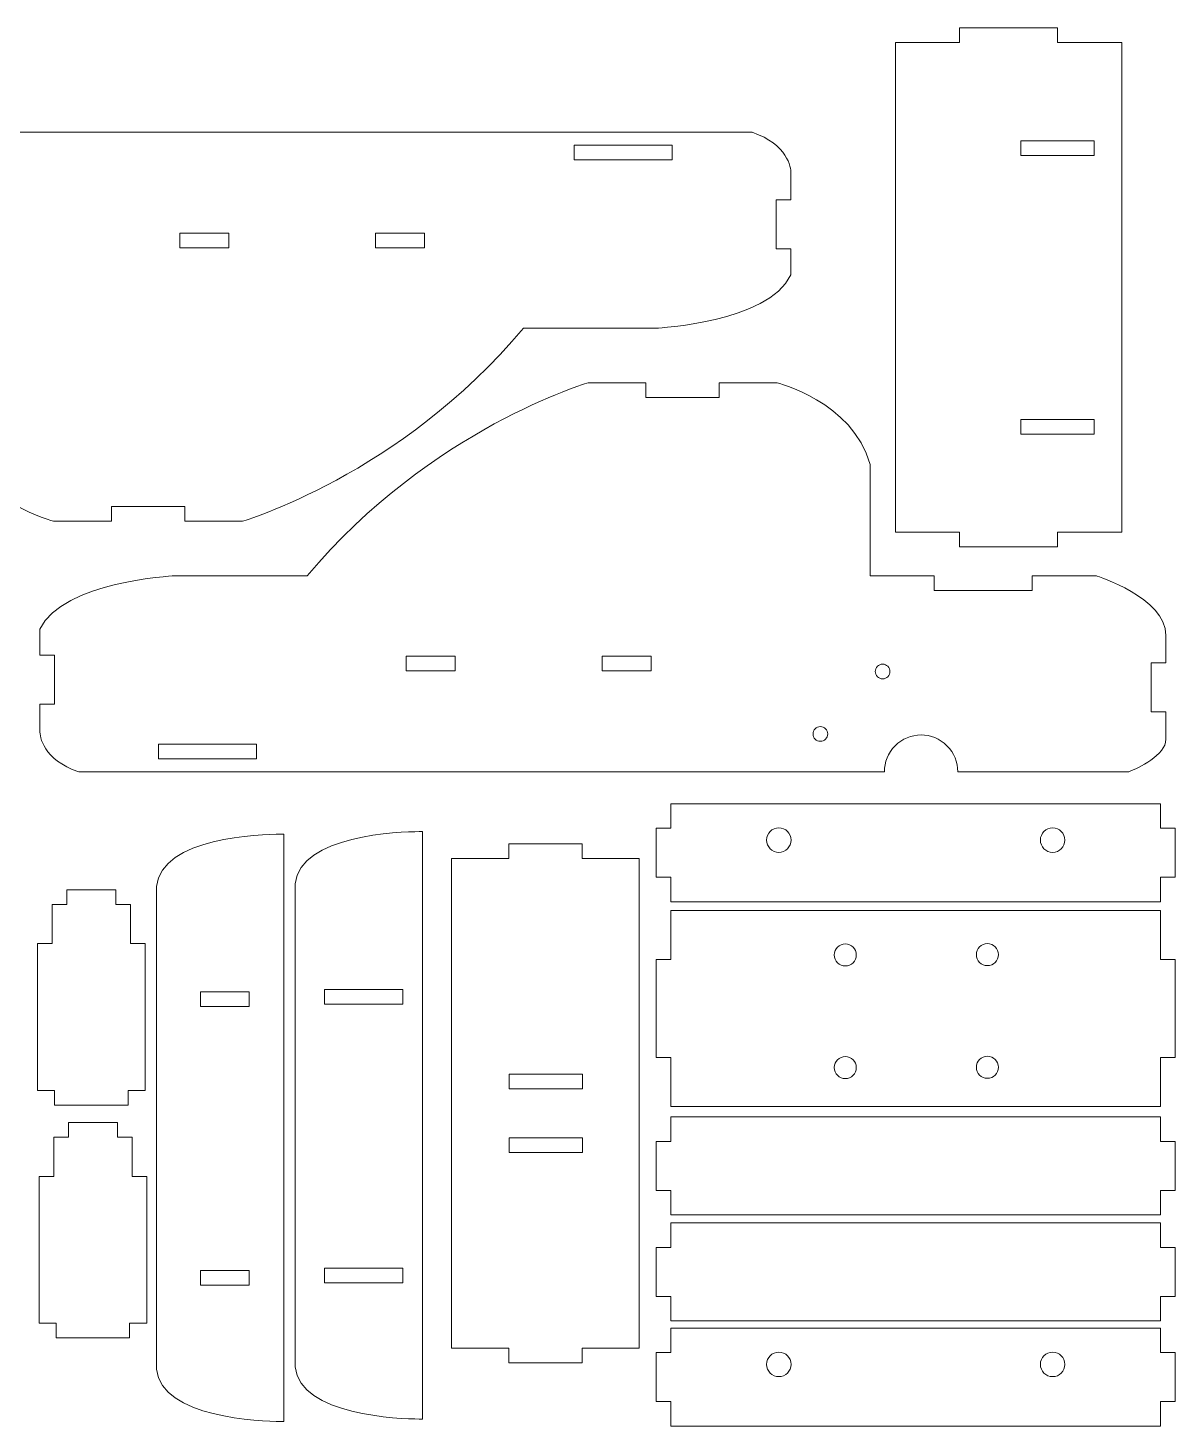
# Model space of a CAD drawing. Header units: millimetres. Extents: x -117 to 291, y -95 to 191.
# Drawn here: x 56.7 to 290.9, y -95.1 to 190.5 of the extents above; entities that cross this region are included whole.
import ezdxf

# ---------------------------------------------------------------- set-up
doc = ezdxf.new("R2010")
doc.units = ezdxf.units.MM
doc.header["$MEASUREMENT"] = 0
doc.layers.add('Camada 1', color=7, linetype='Continuous')

msp = doc.modelspace()

# ---------------------------------------------------------------- linework, layer by layer
at = {"layer": 'Camada 1', "color": 250, "lineweight": 20}
for points in [[(259.4415, 164.4712), (274.4415, 164.4712), (274.4415, 167.4712), (259.4415, 167.4712), (259.4415, 164.4712)], [(259.4415, 107.5764), (274.4415, 107.5764), (274.4415, 110.5764), (259.4415, 110.5764), (259.4415, 107.5764)], [(133.9188, 59.2308), (143.9188, 59.2308), (143.9188, 62.2308), (133.9188, 62.2308), (133.9188, 59.2308)], [(173.9188, 59.2308), (183.9188, 59.2308), (183.9188, 62.2308), (173.9188, 62.2308), (173.9188, 59.2308)], [(83.3402, 41.2209), (103.3402, 41.2209), (103.3402, 44.2209), (83.3402, 44.2209), (83.3402, 41.2209)], [(91.8789, -9.3847), (101.8789, -9.3847), (101.8789, -6.3847), (91.8789, -6.3847), (91.8789, -9.3847)], [(117.2046, -8.8868), (133.2046, -8.8868), (133.2046, -5.8868), (117.2046, -5.8868), (117.2046, -8.8868)], [(154.9453, -26.1894), (169.9453, -26.1894), (169.9453, -23.1894), (154.9453, -23.1894), (154.9453, -26.1894)], [(154.9453, -39.205), (169.9453, -39.205), (169.9453, -36.205), (154.9453, -36.205), (154.9453, -39.205)], [(117.2046, -65.8035), (133.2046, -65.8035), (133.2046, -62.8035), (117.2046, -62.8035), (117.2046, -65.8035)], [(91.8789, -66.3014), (101.8789, -66.3014), (101.8789, -63.3014), (91.8789, -63.3014), (91.8789, -66.3014)]]:
    msp.add_lwpolyline(points, close=True, dxfattribs=at)
for centre in [(210.0251, 24.6278), (265.9407, 24.6278), (210.0251, -82.479), (265.9407, -82.479)]:
    msp.add_ellipse(centre, major_axis=(0, 2.5), ratio=1, dxfattribs=at)
for points, knots in [([(233.8332, 87.5412), (233.8332, 87.5412), (246.9415, 87.5412), (246.9415, 87.5412), (246.9415, 87.5412), (246.9415, 84.5412), (246.9415, 84.5412), (246.9415, 84.5412), (266.9415, 84.5412), (266.9415, 84.5412), (266.9415, 84.5412), (266.9415, 87.5412), (266.9415, 87.5412), (266.9415, 87.5412), (280.0497, 87.5412), (280.0497, 87.5412), (280.0497, 87.5412), (280.0497, 187.5411), (280.0497, 187.5411), (280.0497, 187.5411), (266.9415, 187.5411), (266.9415, 187.5411), (266.9415, 187.5411), (266.9415, 190.5411), (266.9415, 190.5411), (266.9415, 190.5411), (246.9415, 190.5411), (246.9415, 190.5411), (246.9415, 190.5411), (246.9415, 187.5411), (246.9415, 187.5411), (246.9415, 187.5411), (233.8332, 187.5411), (233.8332, 187.5411), (233.8332, 187.5411), (233.8332, 87.5412), (233.8332, 87.5412)], [0, 0, 0, 0, 0.08333333, 0.08333333, 0.08333333, 0.16666667, 0.16666667, 0.16666667, 0.25, 0.25, 0.25, 0.33333333, 0.33333333, 0.33333333, 0.41666667, 0.41666667, 0.41666667, 0.5, 0.5, 0.5, 0.58333333, 0.58333333, 0.58333333, 0.66666667, 0.66666667, 0.66666667, 0.75, 0.75, 0.75, 0.83333333, 0.83333333, 0.83333333, 0.91666667, 0.91666667, 0.91666667, 1, 1, 1, 1]), ([(185.2047, 129.2244), (185.2047, 129.2244), (157.9099, 129.2244), (157.9099, 129.2244), (132.5952, 99.0567), (100.4098, 89.764), (100.4098, 89.764), (100.4098, 89.764), (88.7276, 89.764), (88.7276, 89.764), (88.7276, 89.764), (88.7276, 92.764), (88.7276, 92.764), (88.7276, 92.764), (73.7276, 92.764), (73.7276, 92.764), (73.7276, 92.764), (73.7276, 89.764), (73.7276, 89.764), (73.7276, 89.764), (62.0454, 89.764), (62.0454, 89.764), (62.0454, 89.764), (46.5284, 93.5108), (42.9098, 106.4754), (42.9098, 106.4754), (42.9098, 129.2244), (42.9098, 129.2244), (42.9098, 129.2244), (29.8016, 129.2244), (29.8016, 129.2244), (29.8016, 129.2244), (29.8016, 132.2244), (29.8016, 132.2244), (29.8016, 132.2244), (9.8016, 132.2244), (9.8016, 132.2244), (9.8016, 132.2244), (9.8016, 129.2244), (9.8016, 129.2244), (9.8016, 129.2244), (-3.3067, 129.2244), (-3.3067, 129.2244), (-3.3067, 129.2244), (-17.5004, 133.5766), (-17.5004, 141.4005), (-17.5004, 141.4005), (-17.5004, 146.9838), (-17.5004, 146.9838), (-17.5004, 146.9838), (-14.5004, 146.9838), (-14.5004, 146.9838), (-14.5004, 146.9838), (-14.5004, 156.9838), (-14.5004, 156.9838), (-14.5004, 156.9838), (-17.5004, 156.9838), (-17.5004, 156.9838), (-17.5004, 156.9838), (-17.5004, 162.5671), (-17.5004, 162.5671), (-17.5004, 165.9008), (-11.78, 168.4833), (-9.9492, 169.2244), (-9.9492, 169.2244), (25.0085, 169.2244), (25.0085, 169.2244), (25.0086, 167.3004), (25.7442, 165.3767), (27.215, 163.9114), (30.1494, 160.9878), (34.8977, 160.9966), (37.8214, 163.931), (39.2796, 165.3947), (40.0082, 167.3097), (40.0082, 169.2244), (40.0082, 169.2244), (204.549, 169.2244), (204.549, 169.2244), (211.896, 166.7864), (212.465, 161.9855), (212.4995, 160.9256), (212.4995, 160.9256), (212.4995, 160.715), (212.4995, 160.715), (212.4995, 160.715), (212.4995, 155.3963), (212.4995, 155.3963), (212.4995, 155.3963), (209.4995, 155.3963), (209.4995, 155.3963), (209.4995, 155.3963), (209.4995, 145.3963), (209.4995, 145.3963), (209.4995, 145.3963), (212.4995, 145.3963), (212.4995, 145.3963), (212.4995, 145.3963), (212.4995, 140.0775), (212.4995, 140.0775), (207.6432, 130.2879), (185.2047, 129.2244), (185.2047, 129.2244)], [0, 0, 0, 0, 0.02941176, 0.02941176, 0.02941176, 0.05882353, 0.05882353, 0.05882353, 0.08823529, 0.08823529, 0.08823529, 0.11764706, 0.11764706, 0.11764706, 0.14705882, 0.14705882, 0.14705882, 0.17647059, 0.17647059, 0.17647059, 0.20588235, 0.20588235, 0.20588235, 0.23529412, 0.23529412, 0.23529412, 0.26470588, 0.26470588, 0.26470588, 0.29411765, 0.29411765, 0.29411765, 0.32352941, 0.32352941, 0.32352941, 0.35294118, 0.35294118, 0.35294118, 0.38235294, 0.38235294, 0.38235294, 0.41176471, 0.41176471, 0.41176471, 0.44117647, 0.44117647, 0.44117647, 0.47058824, 0.47058824, 0.47058824, 0.5, 0.5, 0.5, 0.52941176, 0.52941176, 0.52941176, 0.55882353, 0.55882353, 0.55882353, 0.58823529, 0.58823529, 0.58823529, 0.61764706, 0.61764706, 0.61764706, 0.64705882, 0.64705882, 0.64705882, 0.67647059, 0.67647059, 0.67647059, 0.70588235, 0.70588235, 0.70588235, 0.73529412, 0.73529412, 0.73529412, 0.76470588, 0.76470588, 0.76470588, 0.79411765, 0.79411765, 0.79411765, 0.82352941, 0.82352941, 0.82352941, 0.85294118, 0.85294118, 0.85294118, 0.88235294, 0.88235294, 0.88235294, 0.91176471, 0.91176471, 0.91176471, 0.94117647, 0.94117647, 0.94117647, 0.97058824, 0.97058824, 0.97058824, 1, 1, 1, 1]), ([(188.2427, 163.6065), (188.2427, 163.6065), (168.2427, 163.6065), (168.2427, 163.6065), (168.2427, 163.6065), (168.2427, 166.6065), (168.2427, 166.6065), (168.2427, 166.6065), (188.2427, 166.6065), (188.2427, 166.6065), (188.2427, 166.6065), (188.2427, 163.6065), (188.2427, 163.6065)], [0, 0, 0, 0, 0.25, 0.25, 0.25, 0.5, 0.5, 0.5, 0.75, 0.75, 0.75, 1, 1, 1, 1]), ([(97.6641, 145.5966), (97.6641, 145.5966), (87.6641, 145.5966), (87.6641, 145.5966), (87.6641, 145.5966), (87.6641, 148.5966), (87.6641, 148.5966), (87.6641, 148.5966), (97.6641, 148.5966), (97.6641, 148.5966), (97.6641, 148.5966), (97.6641, 145.5966), (97.6641, 145.5966)], [0, 0, 0, 0, 0.25, 0.25, 0.25, 0.5, 0.5, 0.5, 0.75, 0.75, 0.75, 1, 1, 1, 1]), ([(137.6641, 145.5966), (137.6641, 145.5966), (127.6641, 145.5966), (127.6641, 145.5966), (127.6641, 145.5966), (127.6641, 148.5966), (127.6641, 148.5966), (127.6641, 148.5966), (137.6641, 148.5966), (137.6641, 148.5966), (137.6641, 148.5966), (137.6641, 145.5966), (137.6641, 145.5966)], [0, 0, 0, 0, 0.25, 0.25, 0.25, 0.5, 0.5, 0.5, 0.75, 0.75, 0.75, 1, 1, 1, 1]), ([(86.3782, 78.603), (86.3782, 78.603), (113.673, 78.603), (113.673, 78.603), (138.9877, 108.7707), (171.1731, 118.0634), (171.1731, 118.0634), (171.1731, 118.0634), (182.8553, 118.0634), (182.8553, 118.0634), (182.8553, 118.0634), (182.8553, 115.0634), (182.8553, 115.0634), (182.8553, 115.0634), (197.8553, 115.0634), (197.8553, 115.0634), (197.8553, 115.0634), (197.8553, 118.0634), (197.8553, 118.0634), (197.8553, 118.0634), (209.5375, 118.0634), (209.5375, 118.0634), (209.5375, 118.0634), (225.0545, 114.3166), (228.6731, 101.352), (228.6731, 101.352), (228.6731, 78.603), (228.6731, 78.603), (228.6731, 78.603), (241.7813, 78.603), (241.7813, 78.603), (241.7813, 78.603), (241.7813, 75.603), (241.7813, 75.603), (241.7813, 75.603), (261.7813, 75.603), (261.7813, 75.603), (261.7813, 75.603), (261.7813, 78.603), (261.7813, 78.603), (261.7813, 78.603), (274.8896, 78.603), (274.8896, 78.603), (274.8896, 78.603), (289.0833, 74.2508), (289.0833, 66.4269), (289.0833, 66.4269), (289.0833, 60.8436), (289.0833, 60.8436), (289.0833, 60.8436), (286.0833, 60.8436), (286.0833, 60.8436), (286.0833, 60.8436), (286.0833, 50.8436), (286.0833, 50.8436), (286.0833, 50.8436), (289.0833, 50.8436), (289.0833, 50.8436), (289.0833, 50.8436), (289.0833, 45.2603), (289.0833, 45.2603), (289.0833, 41.9266), (283.3629, 39.3441), (281.5321, 38.603), (281.5321, 38.603), (246.5744, 38.603), (246.5744, 38.603), (246.5743, 40.527), (245.8387, 42.4507), (244.3679, 43.916), (241.4335, 46.8396), (236.6852, 46.8308), (233.7615, 43.8964), (232.3033, 42.4327), (231.5747, 40.5177), (231.5747, 38.603), (231.5747, 38.603), (67.0339, 38.603), (67.0339, 38.603), (59.6869, 41.041), (59.1179, 45.8419), (59.0834, 46.9018), (59.0834, 46.9018), (59.0834, 47.1124), (59.0834, 47.1124), (59.0834, 47.1124), (59.0834, 52.4311), (59.0834, 52.4311), (59.0834, 52.4311), (62.0834, 52.4311), (62.0834, 52.4311), (62.0834, 52.4311), (62.0834, 62.4311), (62.0834, 62.4311), (62.0834, 62.4311), (59.0834, 62.4311), (59.0834, 62.4311), (59.0834, 62.4311), (59.0834, 67.7499), (59.0834, 67.7499), (63.9397, 77.5395), (86.3782, 78.603), (86.3782, 78.603)], [0, 0, 0, 0, 0.02941176, 0.02941176, 0.02941176, 0.05882353, 0.05882353, 0.05882353, 0.08823529, 0.08823529, 0.08823529, 0.11764706, 0.11764706, 0.11764706, 0.14705882, 0.14705882, 0.14705882, 0.17647059, 0.17647059, 0.17647059, 0.20588235, 0.20588235, 0.20588235, 0.23529412, 0.23529412, 0.23529412, 0.26470588, 0.26470588, 0.26470588, 0.29411765, 0.29411765, 0.29411765, 0.32352941, 0.32352941, 0.32352941, 0.35294118, 0.35294118, 0.35294118, 0.38235294, 0.38235294, 0.38235294, 0.41176471, 0.41176471, 0.41176471, 0.44117647, 0.44117647, 0.44117647, 0.47058824, 0.47058824, 0.47058824, 0.5, 0.5, 0.5, 0.52941176, 0.52941176, 0.52941176, 0.55882353, 0.55882353, 0.55882353, 0.58823529, 0.58823529, 0.58823529, 0.61764706, 0.61764706, 0.61764706, 0.64705882, 0.64705882, 0.64705882, 0.67647059, 0.67647059, 0.67647059, 0.70588235, 0.70588235, 0.70588235, 0.73529412, 0.73529412, 0.73529412, 0.76470588, 0.76470588, 0.76470588, 0.79411765, 0.79411765, 0.79411765, 0.82352941, 0.82352941, 0.82352941, 0.85294118, 0.85294118, 0.85294118, 0.88235294, 0.88235294, 0.88235294, 0.91176471, 0.91176471, 0.91176471, 0.94117647, 0.94117647, 0.94117647, 0.97058824, 0.97058824, 0.97058824, 1, 1, 1, 1]), ([(232.2804, 60.1389), (232.8673, 59.5542), (232.869, 58.6045), (232.2843, 58.0176), (231.6996, 57.4307), (230.7499, 57.429), (230.163, 58.0137), (229.5761, 58.5984), (229.5744, 59.5482), (230.1591, 60.135), (230.7438, 60.7219), (231.6935, 60.7237), (232.2804, 60.1389)], [0, 0, 0, 0, 0.25, 0.25, 0.25, 0.5, 0.5, 0.5, 0.75, 0.75, 0.75, 1, 1, 1, 1]), ([(219.5649, 47.3764), (220.1518, 46.7917), (220.1536, 45.842), (219.5688, 45.2551), (218.9841, 44.6682), (218.0344, 44.6665), (217.4475, 45.2512), (216.8606, 45.8359), (216.8589, 46.7856), (217.4436, 47.3725), (218.0283, 47.9594), (218.978, 47.9612), (219.5649, 47.3764)], [0, 0, 0, 0, 0.25, 0.25, 0.25, 0.5, 0.5, 0.5, 0.75, 0.75, 0.75, 1, 1, 1, 1]), ([(187.9413, 12.0395), (187.9413, 12.0395), (287.9413, 12.0395), (287.9413, 12.0395), (287.9413, 12.0395), (287.9413, 17.0397), (287.9413, 17.0397), (287.9413, 17.0397), (290.9413, 17.0397), (290.9413, 17.0397), (290.9413, 17.0397), (290.9413, 27.0397), (290.9413, 27.0397), (290.9413, 27.0397), (287.9413, 27.0397), (287.9413, 27.0397), (287.9413, 27.0397), (287.9413, 32.0396), (287.9413, 32.0396), (287.9413, 32.0396), (187.9413, 32.0396), (187.9413, 32.0396), (187.9413, 32.0396), (187.9413, 27.0397), (187.9413, 27.0397), (187.9413, 27.0397), (184.9413, 27.0397), (184.9413, 27.0397), (184.9413, 27.0397), (184.9413, 17.0397), (184.9413, 17.0397), (184.9413, 17.0397), (187.9413, 17.0397), (187.9413, 17.0397), (187.9413, 17.0397), (187.9413, 12.0395), (187.9413, 12.0395)], [0, 0, 0, 0, 0.08333333, 0.08333333, 0.08333333, 0.16666667, 0.16666667, 0.16666667, 0.25, 0.25, 0.25, 0.33333333, 0.33333333, 0.33333333, 0.41666667, 0.41666667, 0.41666667, 0.5, 0.5, 0.5, 0.58333333, 0.58333333, 0.58333333, 0.66666667, 0.66666667, 0.66666667, 0.75, 0.75, 0.75, 0.83333333, 0.83333333, 0.83333333, 0.91666667, 0.91666667, 0.91666667, 1, 1, 1, 1]), ([(82.9078, -83.4426), (82.9078, -83.4426), (82.9078, 15.1786), (82.9078, 15.1786), (83.9511, 25.1869), (104.3496, 25.8357), (108.2607, 25.868), (108.2607, 25.868), (108.9078, 25.868), (108.9078, 25.868), (108.9078, 25.868), (108.9078, -94.132), (108.9078, -94.132), (108.9078, -94.132), (108.2607, -94.132), (108.2607, -94.132), (104.3496, -94.0997), (83.9511, -93.4509), (82.9078, -83.4426)], [0, 0, 0, 0, 0.16666667, 0.16666667, 0.16666667, 0.33333333, 0.33333333, 0.33333333, 0.5, 0.5, 0.5, 0.66666667, 0.66666667, 0.66666667, 0.83333333, 0.83333333, 0.83333333, 1, 1, 1, 1]), ([(111.2335, -82.9447), (111.2335, -82.9447), (111.2335, 15.6765), (111.2335, 15.6765), (112.2768, 25.6848), (132.6753, 26.3336), (136.5864, 26.3659), (136.5864, 26.3659), (137.2335, 26.3659), (137.2335, 26.3659), (137.2335, 26.3659), (137.2335, -93.6341), (137.2335, -93.6341), (137.2335, -93.6341), (136.5864, -93.6341), (136.5864, -93.6341), (132.6753, -93.6018), (112.2768, -92.953), (111.2335, -82.9447)], [0, 0, 0, 0, 0.16666667, 0.16666667, 0.16666667, 0.33333333, 0.33333333, 0.33333333, 0.5, 0.5, 0.5, 0.66666667, 0.66666667, 0.66666667, 0.83333333, 0.83333333, 0.83333333, 1, 1, 1, 1]), ([(143.1687, 20.8669), (143.1687, 20.8669), (154.8487, 20.8669), (154.8487, 20.8669), (154.8487, 20.8669), (154.8487, 23.8669), (154.8487, 23.8669), (154.8487, 23.8669), (169.8487, 23.8669), (169.8487, 23.8669), (169.8487, 23.8669), (169.8487, 20.8669), (169.8487, 20.8669), (169.8487, 20.8669), (181.5287, 20.8669), (181.5287, 20.8669), (181.5287, 20.8669), (181.5287, -79.1331), (181.5287, -79.1331), (181.5287, -79.1331), (169.8487, -79.1331), (169.8487, -79.1331), (169.8487, -79.1331), (169.8487, -82.1331), (169.8487, -82.1331), (169.8487, -82.1331), (154.8487, -82.1331), (154.8487, -82.1331), (154.8487, -82.1331), (154.8487, -79.1331), (154.8487, -79.1331), (154.8487, -79.1331), (143.1687, -79.1331), (143.1687, -79.1331), (143.1687, -79.1331), (143.1687, 20.8669), (143.1687, 20.8669)], [0, 0, 0, 0, 0.08333333, 0.08333333, 0.08333333, 0.16666667, 0.16666667, 0.16666667, 0.25, 0.25, 0.25, 0.33333333, 0.33333333, 0.33333333, 0.41666667, 0.41666667, 0.41666667, 0.5, 0.5, 0.5, 0.58333333, 0.58333333, 0.58333333, 0.66666667, 0.66666667, 0.66666667, 0.75, 0.75, 0.75, 0.83333333, 0.83333333, 0.83333333, 0.91666667, 0.91666667, 0.91666667, 1, 1, 1, 1]), ([(58.6239, 3.4989), (58.6239, 3.4989), (61.6239, 3.4989), (61.6239, 3.4989), (61.6239, 3.4989), (61.6239, 11.4989), (61.6239, 11.4989), (61.6239, 11.4989), (64.6238, 11.4989), (64.6238, 11.4989), (64.6238, 11.4989), (64.6238, 14.4989), (64.6238, 14.4989), (64.6238, 14.4989), (74.6238, 14.4989), (74.6238, 14.4989), (74.6238, 14.4989), (74.6238, 11.4989), (74.6238, 11.4989), (74.6238, 11.4989), (77.6239, 11.4989), (77.6239, 11.4989), (77.6239, 11.4989), (77.6239, 3.4989), (77.6239, 3.4989), (77.6239, 3.4989), (80.6239, 3.4989), (80.6239, 3.4989), (80.6239, 3.4989), (80.6239, -26.5011), (80.6239, -26.5011), (80.6239, -26.5011), (77.1239, -26.5011), (77.1239, -26.5011), (77.1239, -26.5011), (77.1239, -29.5011), (77.1239, -29.5011), (77.1239, -29.5011), (62.1239, -29.5011), (62.1239, -29.5011), (62.1239, -29.5011), (62.1239, -26.5011), (62.1239, -26.5011), (62.1239, -26.5011), (58.6239, -26.5011), (58.6239, -26.5011), (58.6239, -26.5011), (58.6239, 3.4989), (58.6239, 3.4989)], [0, 0, 0, 0, 0.0625, 0.0625, 0.0625, 0.125, 0.125, 0.125, 0.1875, 0.1875, 0.1875, 0.25, 0.25, 0.25, 0.3125, 0.3125, 0.3125, 0.375, 0.375, 0.375, 0.4375, 0.4375, 0.4375, 0.5, 0.5, 0.5, 0.5625, 0.5625, 0.5625, 0.625, 0.625, 0.625, 0.6875, 0.6875, 0.6875, 0.75, 0.75, 0.75, 0.8125, 0.8125, 0.8125, 0.875, 0.875, 0.875, 0.9375, 0.9375, 0.9375, 1, 1, 1, 1]), ([(187.9413, -29.7605), (187.9413, -29.7605), (187.9413, -19.7604), (187.9413, -19.7604), (187.9413, -19.7604), (184.9413, -19.7604), (184.9413, -19.7604), (184.9413, -19.7604), (184.9413, 0.2396), (184.9413, 0.2396), (184.9413, 0.2396), (187.9413, 0.2396), (187.9413, 0.2396), (187.9413, 0.2396), (187.9413, 10.2395), (187.9413, 10.2395), (187.9413, 10.2395), (287.9413, 10.2395), (287.9413, 10.2395), (287.9413, 10.2395), (287.9413, 0.2396), (287.9413, 0.2396), (287.9413, 0.2396), (290.9413, 0.2396), (290.9413, 0.2396), (290.9413, 0.2396), (290.9413, -19.7604), (290.9413, -19.7604), (290.9413, -19.7604), (287.9413, -19.7604), (287.9413, -19.7604), (287.9413, -19.7604), (287.9413, -29.7605), (287.9413, -29.7605), (287.9413, -29.7605), (187.9413, -29.7605), (187.9413, -29.7605)], [0, 0, 0, 0, 0.08333333, 0.08333333, 0.08333333, 0.16666667, 0.16666667, 0.16666667, 0.25, 0.25, 0.25, 0.33333333, 0.33333333, 0.33333333, 0.41666667, 0.41666667, 0.41666667, 0.5, 0.5, 0.5, 0.58333333, 0.58333333, 0.58333333, 0.66666667, 0.66666667, 0.66666667, 0.75, 0.75, 0.75, 0.83333333, 0.83333333, 0.83333333, 0.91666667, 0.91666667, 0.91666667, 1, 1, 1, 1]), ([(221.3474, 1.1697), (221.3474, 2.4123), (222.3547, 3.4197), (223.5974, 3.4197), (224.8401, 3.4197), (225.8474, 2.4123), (225.8474, 1.1697), (225.8474, -0.0729), (224.8401, -1.0803), (223.5974, -1.0803), (222.3547, -1.0803), (221.3474, -0.0729), (221.3474, 1.1697)], [0, 0, 0, 0, 0.25, 0.25, 0.25, 0.5, 0.5, 0.5, 0.75, 0.75, 0.75, 1, 1, 1, 1]), ([(250.3699, 1.2359), (250.3699, 2.4785), (251.3772, 3.4859), (252.6199, 3.4859), (253.8626, 3.4859), (254.8699, 2.4785), (254.8699, 1.2359), (254.8699, -0.0067), (253.8626, -1.0141), (252.6199, -1.0141), (251.3772, -1.0141), (250.3699, -0.0067), (250.3699, 1.2359)], [0, 0, 0, 0, 0.25, 0.25, 0.25, 0.5, 0.5, 0.5, 0.75, 0.75, 0.75, 1, 1, 1, 1]), ([(221.3474, -21.8319), (221.3474, -20.5893), (222.3547, -19.5819), (223.5974, -19.5819), (224.8401, -19.5819), (225.8474, -20.5893), (225.8474, -21.8319), (225.8474, -23.0745), (224.8401, -24.0819), (223.5974, -24.0819), (222.3547, -24.0819), (221.3474, -23.0745), (221.3474, -21.8319)], [0, 0, 0, 0, 0.25, 0.25, 0.25, 0.5, 0.5, 0.5, 0.75, 0.75, 0.75, 1, 1, 1, 1]), ([(250.3699, -21.7657), (250.3699, -20.5231), (251.3772, -19.5157), (252.6199, -19.5157), (253.8626, -19.5157), (254.8699, -20.5231), (254.8699, -21.7657), (254.8699, -23.0083), (253.8626, -24.0157), (252.6199, -24.0157), (251.3772, -24.0157), (250.3699, -23.0083), (250.3699, -21.7657)], [0, 0, 0, 0, 0.25, 0.25, 0.25, 0.5, 0.5, 0.5, 0.75, 0.75, 0.75, 1, 1, 1, 1]), ([(58.9413, -44.0673), (58.9413, -44.0673), (61.9413, -44.0673), (61.9413, -44.0673), (61.9413, -44.0673), (61.9413, -36.0673), (61.9413, -36.0673), (61.9413, -36.0673), (64.9412, -36.0673), (64.9412, -36.0673), (64.9412, -36.0673), (64.9412, -33.0673), (64.9412, -33.0673), (64.9412, -33.0673), (74.9412, -33.0673), (74.9412, -33.0673), (74.9412, -33.0673), (74.9412, -36.0673), (74.9412, -36.0673), (74.9412, -36.0673), (77.9413, -36.0673), (77.9413, -36.0673), (77.9413, -36.0673), (77.9413, -44.0673), (77.9413, -44.0673), (77.9413, -44.0673), (80.9413, -44.0673), (80.9413, -44.0673), (80.9413, -44.0673), (80.9413, -74.0673), (80.9413, -74.0673), (80.9413, -74.0673), (77.4413, -74.0673), (77.4413, -74.0673), (77.4413, -74.0673), (77.4413, -77.0673), (77.4413, -77.0673), (77.4413, -77.0673), (62.4413, -77.0673), (62.4413, -77.0673), (62.4413, -77.0673), (62.4413, -74.0673), (62.4413, -74.0673), (62.4413, -74.0673), (58.9413, -74.0673), (58.9413, -74.0673), (58.9413, -74.0673), (58.9413, -44.0673), (58.9413, -44.0673)], [0, 0, 0, 0, 0.0625, 0.0625, 0.0625, 0.125, 0.125, 0.125, 0.1875, 0.1875, 0.1875, 0.25, 0.25, 0.25, 0.3125, 0.3125, 0.3125, 0.375, 0.375, 0.375, 0.4375, 0.4375, 0.4375, 0.5, 0.5, 0.5, 0.5625, 0.5625, 0.5625, 0.625, 0.625, 0.625, 0.6875, 0.6875, 0.6875, 0.75, 0.75, 0.75, 0.8125, 0.8125, 0.8125, 0.875, 0.875, 0.875, 0.9375, 0.9375, 0.9375, 1, 1, 1, 1]), ([(187.9413, -31.9161), (187.9413, -31.9161), (287.9413, -31.9161), (287.9413, -31.9161), (287.9413, -31.9161), (287.9413, -36.9162), (287.9413, -36.9162), (287.9413, -36.9162), (290.9413, -36.9162), (290.9413, -36.9162), (290.9413, -36.9162), (290.9413, -46.9162), (290.9413, -46.9162), (290.9413, -46.9162), (287.9413, -46.9162), (287.9413, -46.9162), (287.9413, -46.9162), (287.9413, -51.9161), (287.9413, -51.9161), (287.9413, -51.9161), (187.9413, -51.9161), (187.9413, -51.9161), (187.9413, -51.9161), (187.9413, -46.9162), (187.9413, -46.9162), (187.9413, -46.9162), (184.9413, -46.9162), (184.9413, -46.9162), (184.9413, -46.9162), (184.9413, -36.9162), (184.9413, -36.9162), (184.9413, -36.9162), (187.9413, -36.9162), (187.9413, -36.9162), (187.9413, -36.9162), (187.9413, -31.9161), (187.9413, -31.9161)], [0, 0, 0, 0, 0.08333333, 0.08333333, 0.08333333, 0.16666667, 0.16666667, 0.16666667, 0.25, 0.25, 0.25, 0.33333333, 0.33333333, 0.33333333, 0.41666667, 0.41666667, 0.41666667, 0.5, 0.5, 0.5, 0.58333333, 0.58333333, 0.58333333, 0.66666667, 0.66666667, 0.66666667, 0.75, 0.75, 0.75, 0.83333333, 0.83333333, 0.83333333, 0.91666667, 0.91666667, 0.91666667, 1, 1, 1, 1]), ([(187.9413, -73.5727), (187.9413, -73.5727), (287.9413, -73.5727), (287.9413, -73.5727), (287.9413, -73.5727), (287.9413, -68.5725), (287.9413, -68.5725), (287.9413, -68.5725), (290.9413, -68.5725), (290.9413, -68.5725), (290.9413, -68.5725), (290.9413, -58.5725), (290.9413, -58.5725), (290.9413, -58.5725), (287.9413, -58.5725), (287.9413, -58.5725), (287.9413, -58.5725), (287.9413, -53.5726), (287.9413, -53.5726), (287.9413, -53.5726), (187.9413, -53.5726), (187.9413, -53.5726), (187.9413, -53.5726), (187.9413, -58.5725), (187.9413, -58.5725), (187.9413, -58.5725), (184.9413, -58.5725), (184.9413, -58.5725), (184.9413, -58.5725), (184.9413, -68.5725), (184.9413, -68.5725), (184.9413, -68.5725), (187.9413, -68.5725), (187.9413, -68.5725), (187.9413, -68.5725), (187.9413, -73.5727), (187.9413, -73.5727)], [0, 0, 0, 0, 0.08333333, 0.08333333, 0.08333333, 0.16666667, 0.16666667, 0.16666667, 0.25, 0.25, 0.25, 0.33333333, 0.33333333, 0.33333333, 0.41666667, 0.41666667, 0.41666667, 0.5, 0.5, 0.5, 0.58333333, 0.58333333, 0.58333333, 0.66666667, 0.66666667, 0.66666667, 0.75, 0.75, 0.75, 0.83333333, 0.83333333, 0.83333333, 0.91666667, 0.91666667, 0.91666667, 1, 1, 1, 1]), ([(187.9413, -95.0673), (187.9413, -95.0673), (287.9413, -95.0673), (287.9413, -95.0673), (287.9413, -95.0673), (287.9413, -90.0671), (287.9413, -90.0671), (287.9413, -90.0671), (290.9413, -90.0671), (290.9413, -90.0671), (290.9413, -90.0671), (290.9413, -80.0671), (290.9413, -80.0671), (290.9413, -80.0671), (287.9413, -80.0671), (287.9413, -80.0671), (287.9413, -80.0671), (287.9413, -75.0672), (287.9413, -75.0672), (287.9413, -75.0672), (187.9413, -75.0672), (187.9413, -75.0672), (187.9413, -75.0672), (187.9413, -80.0671), (187.9413, -80.0671), (187.9413, -80.0671), (184.9413, -80.0671), (184.9413, -80.0671), (184.9413, -80.0671), (184.9413, -90.0671), (184.9413, -90.0671), (184.9413, -90.0671), (187.9413, -90.0671), (187.9413, -90.0671), (187.9413, -90.0671), (187.9413, -95.0673), (187.9413, -95.0673)], [0, 0, 0, 0, 0.08333333, 0.08333333, 0.08333333, 0.16666667, 0.16666667, 0.16666667, 0.25, 0.25, 0.25, 0.33333333, 0.33333333, 0.33333333, 0.41666667, 0.41666667, 0.41666667, 0.5, 0.5, 0.5, 0.58333333, 0.58333333, 0.58333333, 0.66666667, 0.66666667, 0.66666667, 0.75, 0.75, 0.75, 0.83333333, 0.83333333, 0.83333333, 0.91666667, 0.91666667, 0.91666667, 1, 1, 1, 1])]:
    msp.add_open_spline(points, degree=3, knots=knots, dxfattribs=at)

doc.saveas('drawing.dxf')
